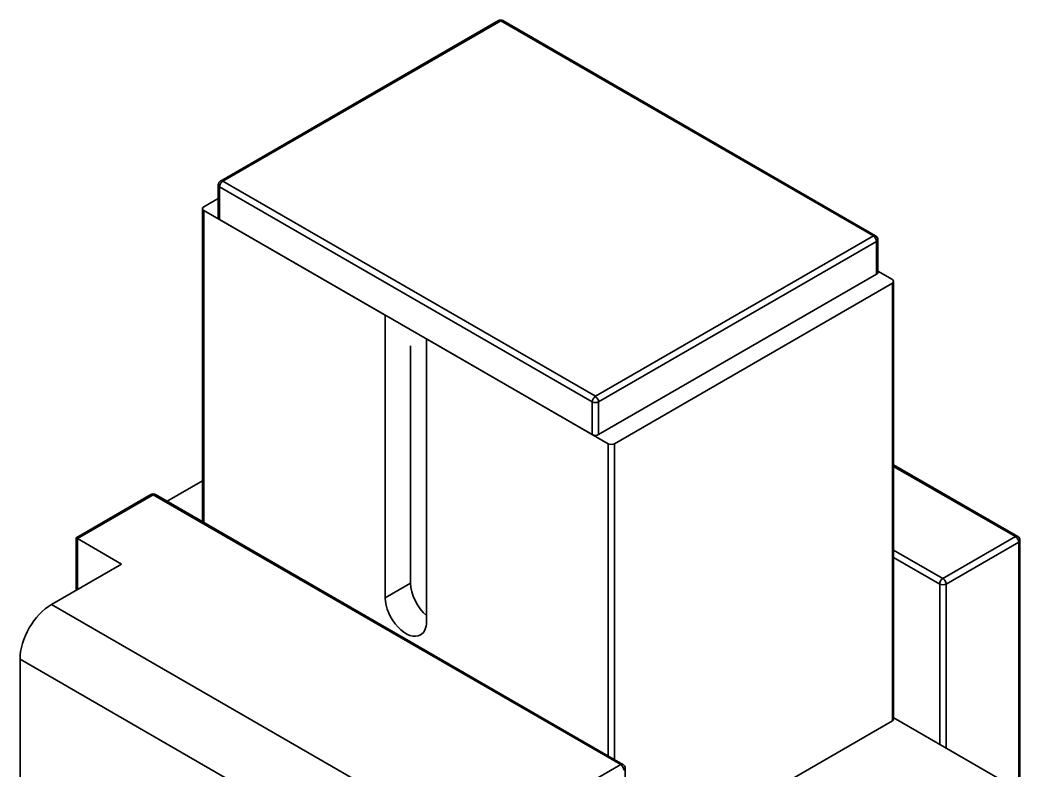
# Model space of a CAD drawing. Header units: millimetres. Extents: x -105 to 105, y -148 to 148.
# Drawn here: x 53.82 to 76.21, y -14.91 to 1.88 of the extents above; entities that cross this region are included whole.
import ezdxf

# ---------------------------------------------------------------- set-up
doc = ezdxf.new("R2010")
doc.units = ezdxf.units.MM
doc.layers.add('粗实线层', color=7, linetype='Continuous', lineweight=35)

msp = doc.modelspace()

# ---------------------------------------------------------------- linework, layer by layer
at = {"layer": '粗实线层', "color": 7, "lineweight": 35, "ltscale": 0.3}
for p, q in [((64.53, 1.87), (58.307, -1.723)), ((64.58, 1.865), (58.357, -1.728)), ((72.923, -2.952), (64.58, 1.865)), ((72.973, -2.947), (64.63, 1.87)), ((58.357, -1.728), (66.701, -6.545)), ((58.257, -1.809), (58.257, -2.544)), ((58.286, -1.85), (58.286, -2.585)), ((58.286, -1.85), (66.63, -6.667)), ((58.257, -2.112), (57.933, -2.299)), ((57.903, -9.352), (57.903, -2.34)), ((57.933, -2.381), (61.997, -4.727)), ((57.933, -9.369), (57.933, -2.381)), ((58.286, -2.585), (66.63, -7.402)), ((66.701, -6.545), (72.923, -2.952)), ((66.772, -6.667), (72.994, -3.075)), ((72.994, -3.075), (72.994, -3.81)), ((73.023, -3.034), (73.023, -3.769)), ((73.348, -3.932), (73.023, -3.745)), ((66.772, -7.402), (72.994, -3.81)), ((67.125, -7.606), (73.348, -4.014)), ((73.348, -13.812), (73.348, -4.014)), ((73.377, -13.771), (73.377, -3.973)), ((61.997, -11.057), (61.997, -4.727)), ((62.92, -5.26), (66.984, -7.606)), ((62.92, -5.26), (62.92, -11.59)), ((62.562, -5.414), (62.562, -10.731)), ((66.63, -6.667), (66.63, -7.402)), ((66.772, -6.667), (66.772, -7.402)), ((66.984, -14.594), (66.984, -7.606)), ((67.125, -14.676), (67.125, -7.606)), ((73.377, -8.079), (76.155, -9.683)), ((73.377, -8.113), (76.105, -9.688)), ((57.903, -8.44), (57.113, -8.896)), ((55.075, -9.712), (56.751, -8.744)), ((55.104, -9.729), (56.801, -8.749)), ((67.267, -14.791), (56.801, -8.749)), ((67.317, -14.787), (56.851, -8.744)), ((55.075, -9.712), (55.104, -9.729)), ((55.075, -10.889), (55.075, -9.712)), ((55.104, -10.872), (55.104, -9.729)), ((55.104, -9.729), (56.094, -10.301)), ((74.479, -10.627), (76.105, -9.688)), ((74.55, -10.75), (76.176, -9.811)), ((76.176, -15.445), (76.176, -9.811)), ((76.205, -15.404), (76.205, -9.77)), ((74.479, -10.627), (73.377, -9.991)), ((74.408, -10.75), (73.377, -10.154)), ((56.094, -10.301), (54.527, -11.206)), ((61.997, -11.057), (62.562, -10.731)), ((74.408, -14.342), (74.408, -10.75)), ((74.55, -14.424), (74.55, -10.75)), ((63.012, -16.105), (54.527, -11.206)), ((62.305, -17.33), (53.82, -12.431)), ((53.82, -12.431), (53.82, -19.194)), ((67.367, -17.265), (73.348, -13.812)), ((73.418, -13.771), (73.377, -13.747)), ((75.893, -15.2), (73.418, -13.771)), ((67.267, -14.791), (65.569, -15.771)), ((67.367, -20.507), (67.367, -14.873))]:
    msp.add_line(p, q, dxfattribs=at)
for centre, radius, start, end in [((64.579, 1.782), 0.101, 60.2183, 119.6643), ((58.357, -1.809), 0.1, 120, 180), ((72.923, -3.035), 0.101, 0.3357, 59.7816), ((56.801, -8.831), 0.1, 60, 120), ((76.104, -9.77), 0.101, 0.2183, 59.6643), ((67.267, -14.873), 0.1, 0, 60)]:
    msp.add_arc(centre, radius, start, end, dxfattribs=at)
for centre, major_axis, start_param, end_param in [((64.58, 1.783), (-0.05, 0.0866), 5.497787, 6.283185), ((64.58, 1.783), (-0.05, -0.0866), 3.141593, 3.926991), ((58.357, -1.809), (-0.05, -0.0866), 3.926991, 5.497787), ((58.357, -1.809), (-0.05, 0.0866), 5.497787, 6.283185), ((58.357, -1.809), (-0.1, 0), 0, 0.785398), ((58.003, -2.34), (-0.1, 0), 5.497787, 6.283185), ((58.003, -2.34), (-0.1, 0), 0, 0.785398), ((58.357, -2.544), (-0.1, 0), 0, 0.785398), ((72.923, -3.034), (0.05, 0.0866), 0, 0.785398), ((72.923, -3.034), (0.05, -0.0866), 0.785398, 2.356194), ((72.923, -3.034), (-0.1, 0), 2.356194, 3.141593), ((72.923, -3.769), (-0.1, 0), 2.356194, 3.141593), ((73.277, -3.973), (-0.1, 0), 3.141593, 3.926991), ((73.277, -3.973), (-0.1, 0), 2.356194, 3.141593), ((66.701, -6.627), (0.05, 0.0866), 0.785398, 2.356194), ((66.701, -6.627), (0.1, 0), 3.926991, 5.497787), ((66.701, -6.627), (0.05, -0.0866), 0.785398, 2.356194), ((66.701, -7.361), (-0.1, 0), 0.785398, 2.356194), ((67.054, -7.565), (-0.1, 0), 0.785398, 2.356194), ((56.801, -8.831), (0.05, -0.0866), 2.356194, 3.141593), ((56.801, -8.831), (-0.05, -0.0866), 3.141593, 3.926991), ((76.105, -9.77), (0.05, 0.0866), 0, 0.785398), ((76.105, -9.77), (0.05, -0.0866), 0.785398, 2.356194), ((76.105, -9.77), (0.1, 0), 5.497787, 6.283185), ((63.024, -10.997), (0.326, -0.565), 3.926991, 5.27077), ((74.479, -10.709), (-0.05, -0.0866), 3.926991, 5.497787), ((74.479, -10.709), (0.05, -0.0866), 0.785398, 2.356194), ((74.479, -10.709), (0.1, 0), 3.926991, 5.497787), ((62.458, -11.324), (-0.326, 0.565), 0.785398, 3.141593), ((54.527, -12.022), (0.5, 0.866), 0.785398, 2.356194), ((62.458, -11.324), (-0.326, 0.565), 3.141593, 3.926991), ((73.277, -13.771), (-0.1, 0), 2.356194, 3.141593), ((67.267, -14.873), (-0.05, -0.0866), 3.141593, 3.926991), ((67.267, -14.873), (0.05, -0.0866), 0.785398, 2.356194), ((67.267, -14.873), (-0.1, 0), 2.356194, 3.141593)]:
    msp.add_ellipse(centre, major_axis=major_axis, ratio=0.57735, start_param=start_param, end_param=end_param, dxfattribs=at)

doc.saveas('drawing.dxf')
